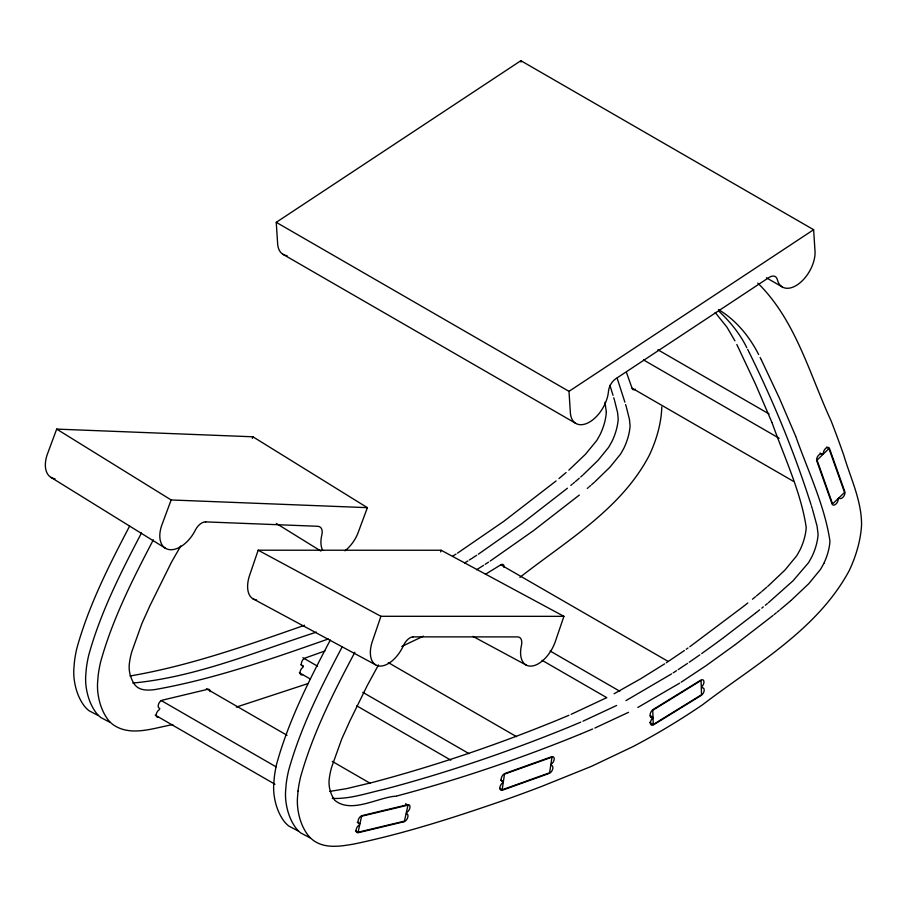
<?xml version="1.0" encoding="UTF-8"?>
<svg xmlns="http://www.w3.org/2000/svg" width="907" height="907" viewBox="0 0 907 907"><rect width="100%" height="100%" fill="white"/><g stroke="black" fill="none" stroke-linecap="round" stroke-linejoin="round"><path stroke-width="1.36" d="M661.781 406.892L661.679 409.579A88.251 50.951 -60 0 1 649.344 455.189C621.408 509.076 566.183 541.003 519.926 577.362M606.341 412.118L604.958 402.243M298.029 791.006L297.394 798.954A71.982 41.563 -60 0 0 297.621 806.935C298.675 816.924 301.804 826.935 307.87 835.041A79.351 45.815 -60 0 0 312.609 839.803C324.389 849.122 340.476 846.356 354.104 843.998C405.667 833.25 455.915 816.924 505.618 799.702A2399.287 1385.238 -60 0 0 541.933 786.312L591.364 766.381L632.848 746.676A742.538 428.705 -60 0 0 683.379 717.38A727.289 419.907 -60 0 0 702.494 704.818C754.669 664.888 817.139 630.24 849.235 570.594A88.251 50.951 -60 0 0 861.559 524.972C861.695 500.573 850.437 477.842 843.657 454.861A2106.383 1216.128 -60 0 0 831.152 420.973C809.486 374.081 795.677 320.239 757.776 283.075M324.933 650.965L305.092 658.063A4.478 2.585 -60 0 0 301.498 662.609A4.478 2.585 -60 0 0 303.153 666.078L302.972 667.314A4.478 2.585 -60 0 0 300.013 672.438A4.478 2.585 -60 0 0 302.587 674.774M503.022 781.471L502.841 782.707A4.478 2.585 -60 0 0 499.882 787.832A4.478 2.585 -60 0 0 502.455 790.167L549.12 773.456A4.478 2.585 -60 0 0 552.726 768.921A4.478 2.585 -60 0 0 551.059 765.44L551.241 764.216A4.478 2.585 -60 0 0 554.2 759.08A4.478 2.585 -60 0 0 551.637 756.755L504.972 773.456A4.478 2.585 -60 0 0 501.367 778.002A4.478 2.585 -60 0 0 503.022 781.471L500.653 780.099M502.149 789.782L504.496 774.125L552 757.13L549.585 772.798L502.149 789.782L499.7 788.364M403.932 821.753A4.478 2.585 -60 0 0 407.719 817.524A4.478 2.585 -60 0 0 406.438 813.658L406.721 812.4A4.478 2.585 -60 0 0 409.953 807.457A4.478 2.585 -60 0 0 407.708 804.668L362.12 815.597A4.478 2.585 -60 0 0 358.333 819.826A4.478 2.585 -60 0 0 359.614 823.692L359.331 824.951A4.478 2.585 -60 0 0 356.1 829.894A4.478 2.585 -60 0 0 358.344 832.683L403.932 821.753M358.072 832.241L361.61 816.232L408.014 805.133L404.409 821.141L358.072 832.241L355.623 830.823M412.832 636.873L517.682 636.907A11.19 6.236 -61.7 0 1 521.446 645.444A27.074 15.079 -61.7 0 0 531.559 666.078A27.074 15.079 -61.7 0 0 554.993 642.507L563.916 616.341L441.165 550.254L258.178 550.209L249.255 576.376A27.074 15.079 -61.7 0 0 256.624 599.946M563.916 616.341L380.917 616.295L372.006 642.462A27.074 15.079 -61.7 0 0 379.364 666.033A27.074 15.079 -61.7 0 0 403.547 645.41A11.19 6.236 -61.7 0 1 413.138 636.873M440.609 551.898L441.165 550.254M344.977 550.81A27.074 16.167 -58.2 0 0 357.823 533.452L367.38 507.659L252.917 436.789L56.688 429.102L47.119 454.883A27.074 16.167 -58.2 0 0 55.021 478.771M367.38 507.659L171.151 499.961L161.582 525.754A27.074 16.167 -58.2 0 0 169.484 549.642A27.074 16.167 -58.2 0 0 195.402 530.028A11.19 6.678 -58.2 0 1 205.696 521.888M252.327 438.41L252.917 436.789M823.885 563.338L820.858 568.825A32.403 18.707 -60 0 1 820.279 569.687L808.659 583.802L791.017 600.479M129.61 526.117C109.078 565.367 88.727 605.411 76.868 648.278A98.761 57.016 -60 0 0 74.419 661.906L73.784 669.854A71.982 41.563 -60 0 0 74.011 677.835C75.066 687.823 78.195 697.834 84.26 705.941A79.351 45.815 -60 0 0 88.999 710.703L98.228 715.555M141.481 532.976C120.948 572.215 100.586 612.259 88.739 655.126A98.761 57.016 -60 0 0 86.29 668.754L85.655 676.701A71.982 41.563 -60 0 0 85.87 684.683C86.936 694.671 90.065 704.694 96.131 712.8A79.351 45.815 -60 0 0 100.87 717.562L110.087 722.403M153.34 539.824C132.819 579.074 112.457 619.107 100.609 661.985A98.761 57.016 -60 0 0 98.16 675.613L97.525 683.549A71.982 41.563 -60 0 0 97.741 691.542C98.795 701.519 101.935 711.542 107.99 719.648A79.351 45.815 -60 0 0 112.74 724.41C130.415 737.221 153.657 727.924 172.852 724.614M330.307 640.047C309.4 679.728 288.777 720.271 276.737 763.671A98.761 57.016 -60 0 0 274.299 777.299L273.665 785.247A71.982 41.563 -60 0 0 273.88 793.228C274.934 803.217 278.075 813.239 284.129 821.345A79.351 45.815 -60 0 0 288.88 826.096L298.097 830.948M342.166 646.895C321.271 686.576 300.648 727.131 288.607 770.531A98.761 57.016 -60 0 0 286.159 784.147L285.524 792.094A71.982 41.563 -60 0 0 285.75 800.087C286.805 810.064 289.945 820.087 295.999 828.193A79.351 45.815 -60 0 0 300.75 832.955L309.967 837.796M354.864 652.28C333.572 692.392 312.7 733.446 300.478 777.378A98.761 57.016 -60 0 0 298.029 791.006M180.754 545.935L171.321 562.51L150.913 603.733A13.628 7.868 -60 0 0 150.449 604.584L141.843 623.676L131.753 651.838A58.241 33.627 -60 0 0 129.508 662.461C128.227 670.126 130.313 678.187 134.655 684.558A36.189 20.895 -60 0 0 134.939 684.932C139.735 690.862 148.102 690.442 154.904 689.569C214.279 679.105 271.544 658.901 328.289 638.982M378.48 664.922L367.392 685.295L350.782 719.126A13.628 7.868 -60 0 0 350.329 719.977L341.712 739.069L331.622 767.231A58.241 33.627 -60 0 0 329.388 777.855C328.096 785.519 330.193 793.58 334.524 799.963A36.189 20.895 -60 0 0 334.819 800.325C351.383 814.089 378.219 797.128 396.098 796.165M822.411 454.43L823.352 453.523A4.478 2.585 -60 0 1 825.869 448.205A4.478 2.585 -60 0 1 829.497 448.523L844.791 491.617A4.478 2.585 -60 0 1 843.181 497.002A4.478 2.585 -60 0 1 839.145 498.056L838.204 498.963A4.478 2.585 -60 0 1 835.687 504.269A4.478 2.585 -60 0 1 832.059 503.963L816.765 460.869A4.478 2.585 -60 0 1 818.375 455.473A4.478 2.585 -60 0 1 822.411 454.43L820.03 453.058M828.975 448.546L817.037 460.121L832.581 503.941L844.53 492.433L828.975 448.546L826.526 447.14M582.94 475.007L598.121 460.28L608.54 447.434A32.403 18.707 -60 0 0 609.062 446.652L612.146 441.097A43.491 25.113 -60 0 0 618.211 418.966L617.599 412.628L614.538 400.475M594.811 481.855L609.992 467.128L620.411 454.294A32.403 18.707 -60 0 0 620.932 453.511L624.016 447.945A43.491 25.113 -60 0 0 630.082 425.825L629.469 419.476L626.408 407.322M582.203 475.665L580.718 476.98M594.062 482.513L591.625 484.667M568.848 470.132L585.503 454.226L596.681 440.587A32.403 18.707 -60 0 0 597.191 439.804L600.275 434.238A43.491 25.113 -60 0 0 606.341 412.118M767.764 586.364L784.929 570.095L796.55 555.98A32.403 18.707 -60 0 0 797.072 555.197L800.155 549.642A43.491 25.113 -60 0 0 806.221 527.511C801.176 492.75 784.124 456.663 772.084 422.832M579.278 478.238L575.423 481.56M590.672 485.506L588.983 486.957M766.812 587.192L762.061 591.251M790.541 600.899L780.167 609.651M566.093 472.536L558.961 478.567M588.133 487.683L587.294 488.408M574.516 482.32L573.156 483.476M761.154 592.022L756.438 595.944M572.249 484.236L570.832 485.415M768.308 602.804L793.024 580.809L808.42 562.828A32.403 18.707 -60 0 0 808.931 562.057L812.014 556.49A43.491 25.113 -60 0 0 818.091 534.359L817.082 526.162L812.581 509.666M556.082 480.948L503.873 521.276L457.536 553.111M567.453 488.215L521.412 523.951L478.306 554.222M579.324 495.063L533.282 530.799L490.177 561.07M755.463 596.761L752.459 599.21M767.322 603.609L765.327 605.241M779.192 610.456L777.197 612.1M776.199 612.905L774.147 614.572M763.309 606.885L761.767 608.132M773.115 615.411L735.26 644.628M747.822 602.951L744.091 605.933M759.692 609.799L755.962 612.781M743.559 606.352L689.83 646.702M755.429 613.2L723.389 637.78M722.868 638.165L715.612 643.517M734.727 645.024L706.349 665.477L681.146 682.211M715.101 643.891L701.701 653.562M687.971 648.017L686.18 649.276M699.841 654.877L689.229 662.223M684.4 650.523L666.305 662.768M687.506 663.402L678.175 669.615M276.25 222.328L520.879 60.701L813.624 229.709L815.064 252.055A27.074 15.634 -60 0 1 798.443 284.038A27.074 15.634 -60 0 1 777.344 279.605A11.19 6.462 -60 0 0 769.091 277.451L615.796 378.741A11.19 6.462 -60 0 0 608.495 391.166A27.074 15.634 -60 0 1 589.675 421.97A27.074 15.634 -60 0 1 570.435 413.683L568.995 391.348L276.25 222.328L277.701 244.675A27.074 15.634 -60 0 0 287.065 255.661M568.995 391.348L813.624 229.709M476.64 555.311L472.456 558.009M488.499 562.159L485.166 564.324M664.638 663.856L640.898 678.651L614.084 693.764M676.509 670.704L673.164 672.869M471.697 558.497L469.395 559.959M483.556 565.356L476.526 569.789M671.565 673.901L625.955 700.612M456.006 554.075L452.797 556.082M467.876 560.923L464.667 562.941M679.615 683.175L637.825 707.471M485.37 574.335L500.8 564.812A4.478 2.585 -60 0 1 504.009 567.385M653.255 724.512L701.519 694.739L701.088 680.443L652.768 710.26L653.255 724.512L649.593 722.391M606.035 697.982L571.115 714.342M616.647 705.465L582.986 721.19M628.517 712.324L594.856 728.049M423.433 636.158L401.767 646.453M568.927 715.283L557 720.271M580.786 722.131L568.87 727.131M592.656 728.99L580.741 733.978M556.342 720.543C496.594 744.919 435.371 765.769 372.981 782.299M568.213 727.403L558.803 731.212M580.072 734.251L570.662 738.06M558.111 731.484C501.56 754.08 443.727 773.569 384.851 789.158M569.981 738.343C513.43 760.939 455.597 780.417 396.722 796.006M304.548 625.274C247.441 645.24 189.846 665.772 130.052 675.987M316.418 632.134C256.33 651.532 196.139 677.121 132.83 683.05M236.319 707.097L305.75 684.309A2399.287 1385.238 -60 0 0 308.233 683.424M372.358 782.469L346.814 788.591L329.717 791.414M384.228 789.317C367.188 793.069 350 799.203 332.325 798.398M205.367 521.876L317.801 526.287A11.19 6.678 -58.2 0 1 321.838 534.994A27.074 16.167 -58.2 0 0 322.665 550.311M718.503 309.57C735.962 320.035 749.488 336.474 758.66 354.569M472.876 636.363L526.185 665.058M258.178 550.209L380.917 616.295M252.849 598.722L375.589 664.808M766.415 277.803L782.344 286.997M657.904 349.785L769.102 413.977M643.528 359.943L779.158 438.251M632.19 388.241L793.489 481.356M282.791 254.209L575.537 423.229M500.698 564.755L668.096 661.396M550.118 650.999L619.776 691.213M650.251 715.668L652.632 717.04L652.666 718.163A4.478 2.585 -60 0 0 650.432 723.548A4.478 2.585 -60 0 0 653.664 724.738L701.134 695.465A4.478 2.585 -60 0 0 704.183 690.397A4.478 2.585 -60 0 0 701.712 687.914L701.678 686.792A4.478 2.585 -60 0 0 703.911 681.406A4.478 2.585 -60 0 0 700.68 680.216L653.21 709.489A4.478 2.585 -60 0 0 650.16 714.557A4.478 2.585 -60 0 0 652.632 717.04M650.285 716.802L652.666 718.163M542.057 660.307L606.828 697.698M388.264 662.598L516.571 736.677M302.881 657.722L317.552 666.192M362.755 692.29L469.066 753.66M300.784 664.706L303.153 666.078M299.31 672.677L310.307 679.026M356.734 705.827L450.824 760.145M206.399 688.73L287.043 735.294M332.257 761.392L370.135 783.263M405.565 803.715L408.014 805.133M161.219 700.533L276.079 766.846M357.245 822.32L359.614 823.692M155.233 715.135L274.98 784.272M276.329 523.475L320.908 551.071M56.688 429.102L171.151 499.961M50.973 477.388L165.437 548.259M719.217 311.509C730.305 321.928 740.101 333.98 746.801 347.721M715.169 312.507L726.949 327.155L734.931 340.862M747.685 349.456L748.264 350.59M760.134 357.437L761.12 359.41M748.66 351.372L749.261 352.562M736.79 344.524L737.391 345.703M761.324 359.807L779.294 397.935L795.654 436.131M749.454 352.948C773.648 401.971 794.532 452.661 811.073 504.78M737.584 346.1L755.554 384.239L771.925 422.435M795.824 436.539C807.831 470.574 824.814 505.789 829.95 541.218A43.491 25.113 -60 0 1 823.873 563.338M626.454 372.403L632.179 388.57A4.478 2.585 -60 0 0 635.376 389.194M617.123 378.106L624.889 402.175M609.901 385.282L613.03 395.327M811.425 505.913L812.264 508.623M625.615 404.59L626.17 406.483M613.744 397.742L614.3 399.636M520.879 60.701L520.969 62.095M210.118 691.599A4.478 2.585 -60 0 0 207.839 689.275L162.251 700.193A4.478 2.585 -60 0 0 158.453 704.433A4.478 2.585 -60 0 0 159.734 708.299L159.462 709.557A4.478 2.585 -60 0 0 156.231 714.489A4.478 2.585 -60 0 0 158.464 717.29"/></g></svg>
